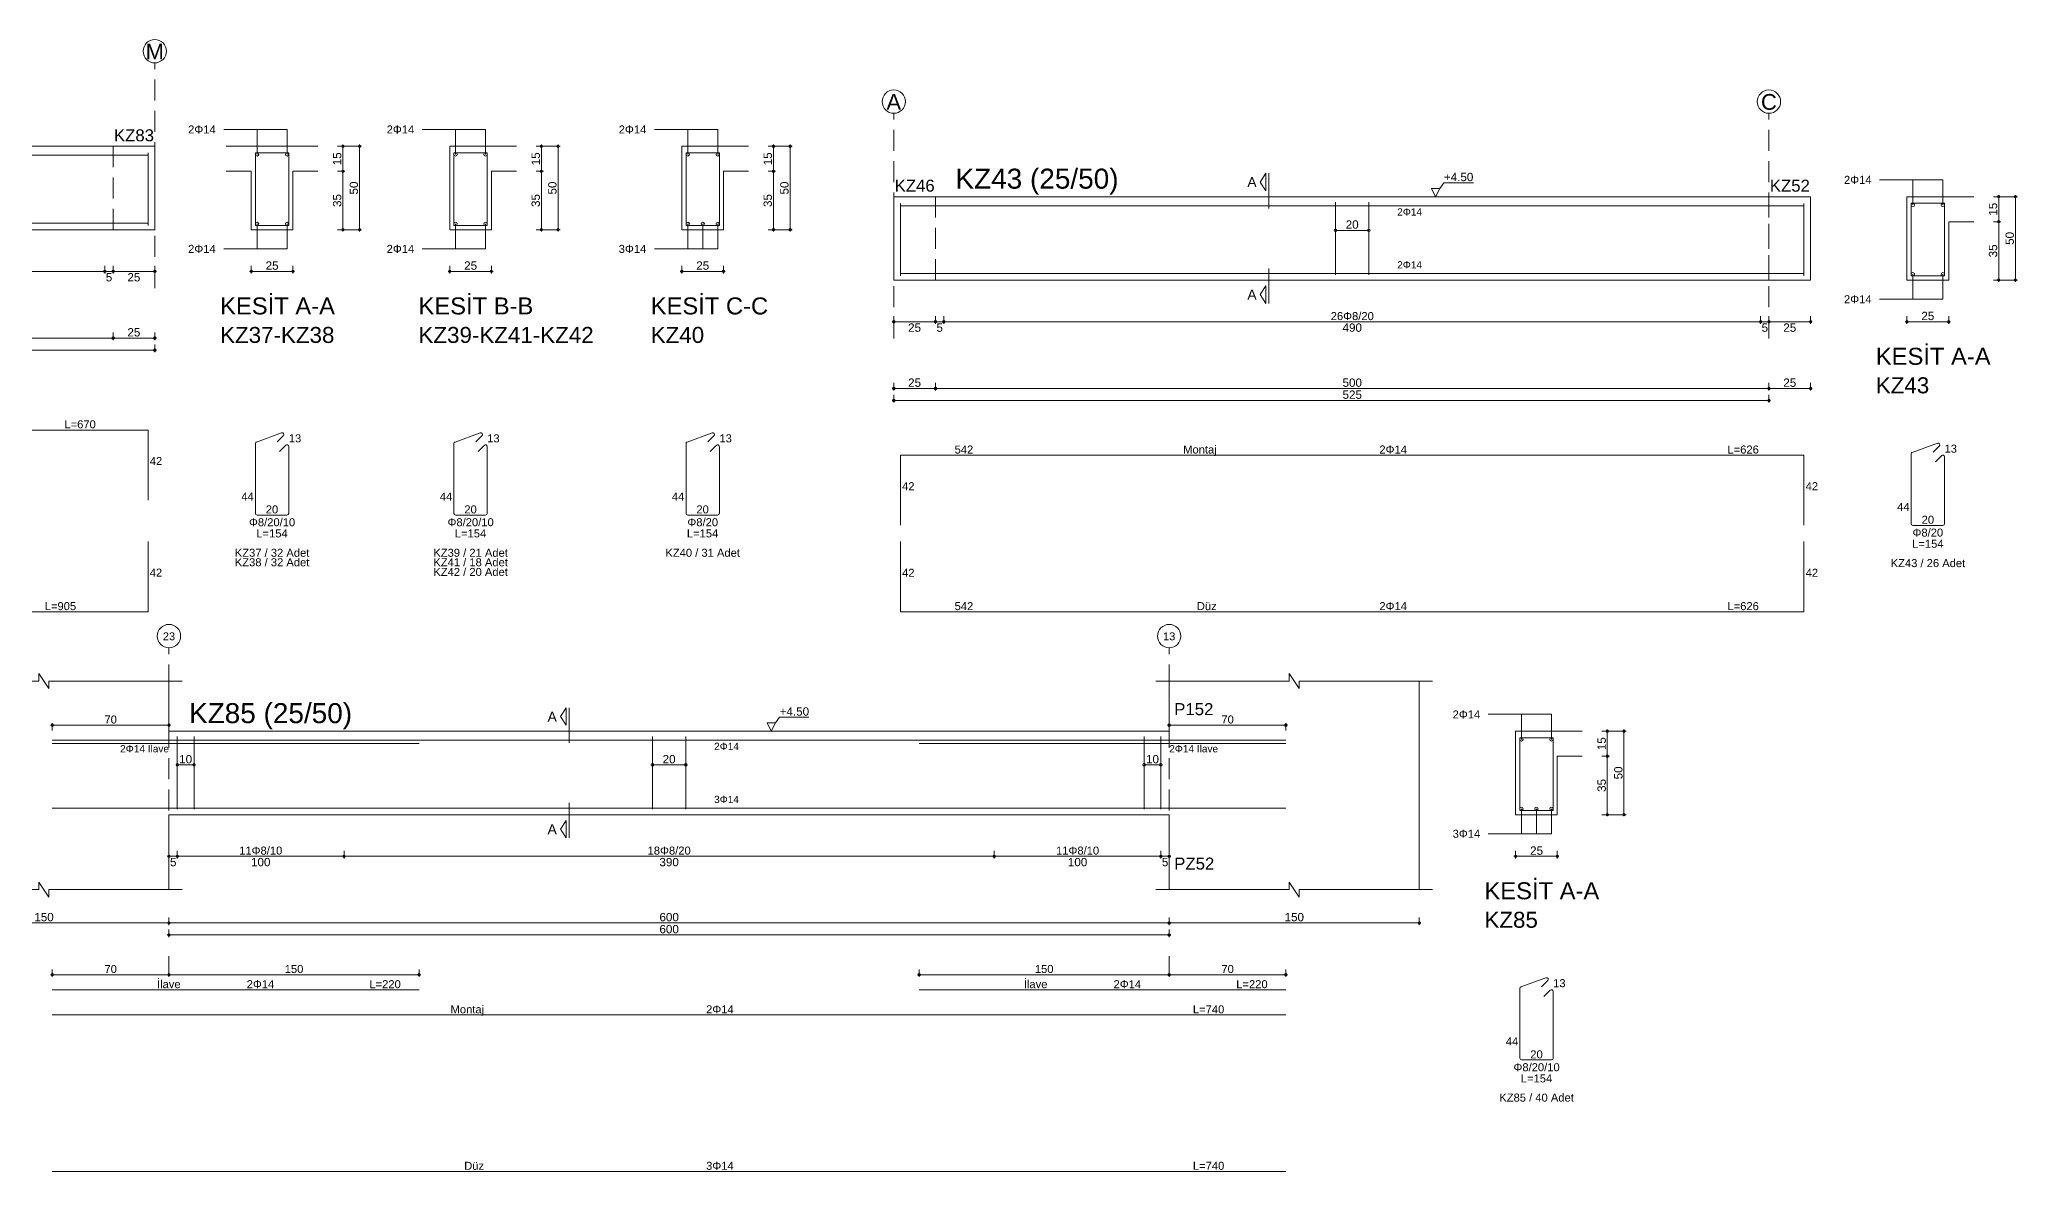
# Model space of a CAD drawing. Header units: millimetres. Extents: x 2232 to 85269, y -3593 to 5869.
# Drawn here: x 28420 to 30200, y -2563 to -1545 of the extents above; entities that cross this region are included whole.
import ezdxf

# ---------------------------------------------------------------- set-up
doc = ezdxf.new("R2010")
doc.units = ezdxf.units.MM
doc.linetypes.add('DASHDOT2', pattern=[12.7, 6.35, -3.175, 0, -3.175])
doc.linetypes.add('DASHED4', pattern=[18.75, 12.5, -6.25])
doc.layers.add('aks', color=251, linetype='DASHDOT2', lineweight=35)
for name, color, linetype in [('Donatı Topl. Uzun. Yazısı', 7, 'Continuous'), ('Donatı Uz. Yazısı', 7, 'Continuous'), ('Donatı Yazısı', 7, 'Continuous'), ('Donatı Çizgisi', 7, 'Continuous'), ('Kiriş', 7, 'Continuous'), ('Standart', 7, 'Continuous'), ('Ölçülendirme', 7, 'Continuous')]:
    doc.layers.add(name, color=color, linetype=linetype)
doc.styles.add('arial_1_18', font='arial.ttf', dxfattribs={"height": 0.2})

# ---------------------------------------------------------------- blocks, each defined once
blk = doc.blocks.new('IDE212Entity7297')
at = {"layer": 'aks', "color": 30, "linetype": 'DASHED4', "lineweight": 5}
blk.add_lwpolyline([(25291.6, 2031.9), (25291.6, 2166.9)], dxfattribs=at)
at = {"layer": 'aks', "color": 1, "linetype": 'Continuous', "lineweight": 5}
blk.add_circle((25291.6, 2173.9), 7, dxfattribs=at)
at = {"layer": 'Donatı Çizgisi', "color": 5, "linetype": 'Continuous', "lineweight": 5}
for points in [[(25287.6, 2069.5), (25287.6, 2112.9)], [(25352, 2069.4), (25352, 2113)], [(25352, 2113), (25372, 2113)], [(25372, 2069.4), (25372, 2113)], [(25471, 2069.4), (25471, 2113)], [(25471, 2113), (25491, 2113)], [(25491, 2069.4), (25491, 2113)], [(25610.3, 2069.4), (25610.3, 2113)], [(25610.3, 2113), (25630.3, 2113)], [(25630.3, 2069.4), (25630.3, 2113)], [(22560.6, 2111.5), (25287.6, 2111.5)], [(22560.6, 2070.9), (25287.6, 2070.9)], [(25352, 2069.4), (25372, 2069.4)], [(25471, 2069.4), (25491, 2069.4)], [(25610.3, 2069.4), (25630.3, 2069.4)], [(24660, 1946.8), (25287.6, 1946.8)], [(25287.6, 1904.8), (25287.6, 1946.8)], [(25352, 1896.8), (25352, 1938.7)], [(25352.6, 1939.6), (25367.6, 1945.1)], [(25365.1, 1939.8), (25368.7, 1943.4)], [(25366.4, 1933.9), (25370.2, 1937.7)], [(25372, 1896.8), (25372, 1936.9)], [(25471, 1896.8), (25471, 1938.7)], [(25471.7, 1939.6), (25486.7, 1945.1)], [(25484.2, 1939.8), (25487.8, 1943.4)], [(25485.5, 1933.9), (25489.3, 1937.7)], [(25491, 1896.8), (25491, 1936.9)], [(25610.3, 1896.8), (25610.3, 1938.7)], [(25610.9, 1939.6), (25625.9, 1945.1)], [(25623.4, 1939.8), (25627, 1943.4)], [(25624.7, 1933.9), (25628.5, 1937.7)], [(25630.3, 1896.8), (25630.3, 1936.9)], [(25353, 1895.8), (25370.9, 1895.8)], [(25472.1, 1895.8), (25490, 1895.8)], [(25611.3, 1895.8), (25629.2, 1895.8)], [(25287.6, 1837.8), (25287.6, 1879.9)], [(24424.6, 1837.8), (25287.6, 1837.8)]]:
    blk.add_lwpolyline(points, dxfattribs=at)
for centre in [(25353, 2112), (25371, 2112), (25472, 2112), (25490, 2112), (25611.3, 2112), (25629.3, 2112), (25353, 2070.4), (25371, 2070.4), (25472, 2070.4), (25490, 2070.4), (25611.3, 2070.4), (25620.3, 2070.4), (25629.3, 2070.4)]:
    blk.add_circle(centre, 1, dxfattribs=at)
for centre, start, end in [((25353, 1938.7), 110, 180), ((25368, 1944.1), 315, 110), ((25370.9, 1936.9), 0, 135), ((25472.1, 1938.7), 110, 180), ((25487.1, 1944.1), 315, 110), ((25490, 1936.9), 0, 135), ((25611.3, 1938.7), 110, 180), ((25626.3, 1944.1), 315, 110), ((25629.2, 1936.9), 0, 135), ((25353, 1896.8), 180, 270), ((25370.9, 1896.8), 270, 0), ((25472.1, 1896.8), 180, 270), ((25490, 1896.8), 270, 0), ((25611.3, 1896.8), 180, 270), ((25629.2, 1896.8), 270, 0)]:
    blk.add_arc(centre, 1.02, start, end, dxfattribs=at)
at = {"layer": 'Kiriş', "color": 1, "linetype": 'Continuous', "lineweight": 5}
for points in [[(23491.6, 2116.9), (25291.6, 2116.9)], [(25291.6, 2066.9), (25291.6, 2116.9)], [(25334.5, 2116.9), (25389.5, 2116.9)], [(25468.5, 2066.9), (25468.5, 2116.9)], [(25468.5, 2116.9), (25508.5, 2116.9)], [(25607.8, 2116.9), (25647.8, 2116.9)], [(25607.8, 2066.9), (25607.8, 2116.9)], [(25334.5, 2101.9), (25349.5, 2101.9)], [(25349.5, 2066.9), (25349.5, 2101.9)], [(25374.5, 2101.9), (25389.5, 2101.9)], [(25374.5, 2066.9), (25374.5, 2101.9)], [(25493.5, 2101.9), (25508.5, 2101.9)], [(25493.5, 2066.9), (25493.5, 2101.9)], [(25632.8, 2101.9), (25647.8, 2101.9)], [(25632.8, 2066.9), (25632.8, 2101.9)], [(23491.6, 2066.9), (25291.6, 2066.9)], [(25349.5, 2066.9), (25374.5, 2066.9)], [(25468.5, 2066.9), (25493.5, 2066.9)], [(25607.8, 2066.9), (25632.8, 2066.9)]]:
    blk.add_lwpolyline(points, dxfattribs=at)
at = {"layer": 'Kiriş', "color": 1, "linetype": 'DASHED4', "lineweight": 5}
for points in [[(25266.6, 2066.9), (25266.6, 2116.9)], [(25291.6, 2066.9), (25291.6, 2116.9)]]:
    blk.add_lwpolyline(points, dxfattribs=at)
at = {"layer": 'Ölçülendirme', "color": 1, "linetype": 'Continuous', "lineweight": 5}
for points in [[(25333, 2127), (25371, 2127)], [(25353, 2112), (25353, 2127)], [(25371, 2112), (25371, 2127)], [(25452, 2127), (25490, 2127)], [(25472, 2112), (25472, 2127)], [(25490, 2112), (25490, 2127)], [(25591.3, 2127), (25629.3, 2127)], [(25611.3, 2112), (25611.3, 2127)], [(25629.3, 2112), (25629.3, 2127)], [(25401.2, 2116.9), (25415.7, 2116.9)], [(25404.5, 2065.9), (25404.5, 2117.9)], [(25414.5, 2065.9), (25414.5, 2117.9)], [(25520.3, 2116.9), (25534.8, 2116.9)], [(25523.5, 2065.9), (25523.5, 2117.9)], [(25533.5, 2065.9), (25533.5, 2117.9)], [(25659.5, 2116.9), (25674, 2116.9)], [(25662.8, 2065.9), (25662.8, 2117.9)], [(25672.8, 2065.9), (25672.8, 2117.9)], [(25401.2, 2101.9), (25405.7, 2101.9)], [(25520.3, 2101.9), (25524.8, 2101.9)], [(25659.5, 2101.9), (25664, 2101.9)], [(25353, 2055.4), (25353, 2070.4)], [(25371, 2055.4), (25371, 2070.4)], [(25401.2, 2066.9), (25415.7, 2066.9)], [(25472, 2055.4), (25472, 2070.4)], [(25490, 2055.4), (25490, 2070.4)], [(25520.3, 2066.9), (25534.8, 2066.9)], [(25611.3, 2055.4), (25611.3, 2070.4)], [(25620.3, 2055.4), (25620.3, 2070.4)], [(25629.3, 2055.4), (25629.3, 2070.4)], [(25659.5, 2066.9), (25674, 2066.9)], [(25333, 2055.4), (25371, 2055.4)], [(25452, 2055.4), (25490, 2055.4)], [(25591.3, 2055.4), (25629.3, 2055.4)], [(23490.6, 2041.9), (25292.6, 2041.9)], [(25261.6, 2040.7), (25261.6, 2045.2)], [(25266.6, 2040.7), (25266.6, 2045.2)], [(25291.6, 2040.7), (25291.6, 2045.2)], [(25348.5, 2041.9), (25375.5, 2041.9)], [(25349.5, 2040.7), (25349.5, 2045.2)], [(25374.5, 2040.7), (25374.5, 2045.2)], [(25467.5, 2041.9), (25494.5, 2041.9)], [(25468.5, 2040.7), (25468.5, 2045.2)], [(25493.5, 2040.7), (25493.5, 2045.2)], [(25606.8, 2041.9), (25633.8, 2041.9)], [(25607.8, 2040.7), (25607.8, 2045.2)], [(25632.8, 2040.7), (25632.8, 2045.2)], [(25266.6, 2000.7), (25266.6, 2005.2)], [(25291.6, 2000.7), (25291.6, 2005.2)], [(22555.6, 2001.9), (25292.6, 2001.9)], [(22555.6, 1994.7), (25292.6, 1994.7)], [(25291.6, 1993.5), (25291.6, 1998)]]:
    blk.add_lwpolyline(points, dxfattribs=at)
for centre in [(25404.5, 2116.9), (25414.5, 2116.9), (25523.5, 2116.9), (25533.5, 2116.9), (25662.8, 2116.9), (25672.8, 2116.9), (25404.5, 2101.9), (25523.5, 2101.9), (25662.8, 2101.9), (25404.5, 2066.9), (25414.5, 2066.9), (25523.5, 2066.9), (25533.5, 2066.9), (25662.8, 2066.9), (25672.8, 2066.9), (25261.6, 2041.9), (25261.6, 2041.9), (25266.6, 2041.9), (25266.6, 2041.9), (25291.6, 2041.9), (25349.5, 2041.9), (25374.5, 2041.9), (25468.5, 2041.9), (25493.5, 2041.9), (25607.8, 2041.9), (25632.8, 2041.9), (25266.6, 2001.9), (25266.6, 2001.9), (25291.6, 2001.9), (25291.6, 1994.7)]:
    blk.add_circle(centre, 0.75, dxfattribs=at)
at = {"layer": 'aks', "color": 1, "linetype": 'Continuous', "lineweight": 5, "style": 'arial_1_18'}
blk.add_text('M', height=9.45, dxfattribs=at).set_placement((25286.1, 2169))
at = {"layer": 'Donatı Topl. Uzun. Yazısı', "color": 1, "linetype": 'Continuous', "lineweight": 5, "style": 'arial_1_18'}
for s, p in [('L=670', (25237.4, 1947.8)), ('L=154', (25352.5, 1882.4)), ('L=154', (25471.6, 1882.4)), ('L=154', (25610.8, 1882.4)), ('L=905', (25225.6, 1838.8))]:
    blk.add_text(s, height=4.8, dxfattribs=at).set_placement(p)
at = {"layer": 'Donatı Uz. Yazısı', "color": 1, "linetype": 'Continuous', "lineweight": 5, "style": 'arial_1_18'}
for s, p in [('13', (25372, 1939.4)), ('13', (25491, 1939.4)), ('13', (25630.3, 1939.4)), ('42', (25288.6, 1925.8)), ('44', (25343.5, 1904.5)), ('20', (25358.2, 1896.8)), ('44', (25462.6, 1904.5)), ('20', (25477.3, 1896.8)), ('44', (25601.8, 1904.5)), ('20', (25616.5, 1896.8)), ('42', (25288.6, 1858.9))]:
    blk.add_text(s, height=4.8, dxfattribs=at).set_placement(p)
at = {"layer": 'Donatı Yazısı', "color": 5, "linetype": 'Continuous', "lineweight": 5, "style": 'arial_1_18'}
for s, p in [('2Φ14', (25311.6, 2124.6)), ('2Φ14', (25430.7, 2124.6)), ('2Φ14', (25569.9, 2124.6)), ('2Φ14', (25311.6, 2053)), ('2Φ14', (25430.7, 2053)), ('3Φ14', (25569.9, 2053)), ('Φ8/20/10', (25348.1, 1889.1)), ('Φ8/20/10', (25467.2, 1889.1)), ('Φ8/20', (25611.1, 1889.1)), ('KZ37 / 32 Adet', (25339.6, 1870.8)), ('KZ39 / 21 Adet', (25458.7, 1870.8)), ('KZ40 / 31 Adet', (25597.9, 1870.8)), ('KZ38 / 32 Adet', (25339.6, 1865.1)), ('KZ41 / 18 Adet', (25458.7, 1865.1)), ('KZ42 / 20 Adet', (25458.7, 1859.3))]:
    blk.add_text(s, height=4.8, dxfattribs=at).set_placement(p)
at = {"layer": 'Kiriş', "color": 1, "linetype": 'Continuous', "lineweight": 5, "style": 'arial_1_18'}
for s, height, p in [('KZ83', 7.2, (25267.1, 2119.9)), ('KESİT A-A', 10.2, (25330.8, 2016.1)), ('KESİT B-B', 10.2, (25449.8, 2016.1)), ('KESİT C-C', 10.2, (25589.1, 2016.1)), ('KZ37-KZ38', 9.6, (25330.8, 1999)), ('KZ39-KZ41-KZ42', 9.6, (25449.8, 1999)), ('KZ40', 9.6, (25589.1, 1999))]:
    blk.add_text(s, height=height, dxfattribs=at).set_placement(p)
at = {"layer": 'Ölçülendirme', "color": 1, "linetype": 'Continuous', "lineweight": 5, "style": 'arial_1_18'}
for s, p in [('15', (25403.5, 2105.5)), ('15', (25522.6, 2105.5)), ('15', (25661.8, 2105.5)), ('50', (25413.5, 2088)), ('50', (25532.6, 2088)), ('50', (25671.8, 2088)), ('35', (25403.5, 2080.5)), ('35', (25522.6, 2080.5)), ('35', (25661.8, 2080.5))]:
    blk.add_text(s, height=5, rotation=90, dxfattribs=at).set_placement(p)
for s, p in [('5', (25262.2, 2035.9)), ('25', (25275.2, 2035.9)), ('25', (25358.1, 2042.9)), ('25', (25477.2, 2042.9)), ('25', (25616.4, 2042.9)), ('25', (25275.2, 2002.9))]:
    blk.add_text(s, height=5, dxfattribs=at).set_placement(p)
blk = doc.blocks.new('IDE212Entity7298')
at = {"layer": 'aks', "color": 30, "linetype": 'DASHED4', "lineweight": 5}
for points in [[(25734.9, 2001.7), (25734.9, 2136.7)], [(26259.9, 2001.7), (26259.9, 2136.7)]]:
    blk.add_lwpolyline(points, dxfattribs=at)
at = {"layer": 'aks', "color": 1, "linetype": 'Continuous', "lineweight": 5}
for centre in [(25734.9, 2143.7), (26259.9, 2143.7)]:
    blk.add_circle(centre, 7, dxfattribs=at)
at = {"layer": 'Donatı Çizgisi', "color": 5, "linetype": 'Continuous', "lineweight": 5}
for points in [[(25738.9, 2039.3), (25738.9, 2082.7)], [(25738.9, 2081.3), (26280.9, 2081.3)], [(25999.9, 2039.9), (25999.9, 2083.5)], [(26019.9, 2039.9), (26019.9, 2083.5)], [(26280.9, 2039.3), (26280.9, 2082.7)], [(26345.2, 2039.2), (26345.2, 2082.8)], [(26345.2, 2082.8), (26365.2, 2082.8)], [(26365.2, 2039.2), (26365.2, 2082.8)], [(25738.9, 2040.7), (26280.9, 2040.7)], [(26345.2, 2039.2), (26365.2, 2039.2)], [(26345.9, 1933.4), (26360.9, 1938.9)], [(26358.3, 1933.6), (26362, 1937.2)], [(25738.9, 1889.7), (25738.9, 1931.7)], [(25738.9, 1931.7), (26280.9, 1931.7)], [(26280.9, 1889.7), (26280.9, 1931.7)], [(26345.2, 1890.6), (26345.2, 1932.5)], [(26359.7, 1927.7), (26363.5, 1931.5)], [(26365.2, 1890.6), (26365.2, 1930.7)], [(26346.2, 1889.6), (26364.2, 1889.6)], [(25738.9, 1837.8), (25738.9, 1879.9)], [(26280.9, 1837.8), (26280.9, 1879.9)], [(25738.9, 1837.8), (26280.9, 1837.8)]]:
    blk.add_lwpolyline(points, dxfattribs=at)
for centre in [(26346.2, 2081.8), (26364.2, 2081.8), (26346.2, 2040.2), (26364.2, 2040.2)]:
    blk.add_circle(centre, 1, dxfattribs=at)
for centre, start, end in [((26361.3, 1937.9), 315, 110), ((26346.2, 1932.5), 110, 180), ((26364.2, 1930.7), 0, 135), ((26346.2, 1890.6), 180, 270), ((26364.2, 1890.6), 270, 0)]:
    blk.add_arc(centre, 1.02, start, end, dxfattribs=at)
at = {"layer": 'Kiriş', "color": 1, "linetype": 'DASHED4', "lineweight": 5}
for points in [[(25734.9, 2036.7), (25734.9, 2086.7)], [(25759.9, 2036.7), (25759.9, 2086.7)], [(26259.9, 2036.7), (26259.9, 2086.7)], [(26284.9, 2036.7), (26284.9, 2086.7)]]:
    blk.add_lwpolyline(points, dxfattribs=at)
at = {"layer": 'Kiriş', "color": 1, "linetype": 'Continuous', "lineweight": 5}
for points in [[(25734.9, 2086.7), (26284.9, 2086.7)], [(25734.9, 2036.7), (25734.9, 2086.7)], [(26284.9, 2036.7), (26284.9, 2086.7)], [(26342.7, 2036.7), (26342.7, 2086.7)], [(26342.7, 2086.7), (26382.7, 2086.7)], [(26367.7, 2071.7), (26382.7, 2071.7)], [(26367.7, 2036.7), (26367.7, 2071.7)], [(25734.9, 2036.7), (26284.9, 2036.7)], [(26342.7, 2036.7), (26367.7, 2036.7)]]:
    blk.add_lwpolyline(points, dxfattribs=at)
at = {"layer": 'Ölçülendirme', "color": 1, "linetype": 'Continuous', "lineweight": 5}
for points in [[(25954.6, 2095.5), (25958.1, 2100.7)], [(25958.1, 2090.2), (25958.1, 2100.7)], [(25959.9, 2079.7), (25959.9, 2100.7)], [(25958.1, 2090.2), (25954.6, 2095.5)], [(26059.9, 2086.7), (26057.4, 2091.7)], [(26057.4, 2091.7), (26062.4, 2091.7)], [(26062.4, 2091.7), (26059.9, 2086.7)], [(26062.4, 2091.7), (26064.9, 2095)], [(26064.9, 2095), (26082.6, 2095)], [(26326.2, 2096.8), (26364.2, 2096.8)], [(26346.2, 2081.8), (26346.2, 2096.8)], [(26364.2, 2081.8), (26364.2, 2096.8)], [(26059.9, 2086.7), (26059.9, 2086.7)], [(26394.5, 2086.7), (26409, 2086.7)], [(26397.7, 2035.7), (26397.7, 2087.7)], [(26407.7, 2035.7), (26407.7, 2087.7)], [(25999.9, 2066.5), (26019.9, 2066.5)], [(26394.5, 2071.7), (26399, 2071.7)], [(25959.9, 2022.7), (25959.9, 2043.7)], [(25954.6, 2028), (25958.1, 2033.2)], [(25958.1, 2022.7), (25958.1, 2033.2)], [(26346.2, 2025.2), (26346.2, 2040.2)], [(26364.2, 2025.2), (26364.2, 2040.2)], [(26394.5, 2036.7), (26409, 2036.7)], [(25958.1, 2022.7), (25954.6, 2028)], [(26326.2, 2025.2), (26364.2, 2025.2)], [(25733.9, 2011.7), (26285.9, 2011.7)], [(25734.9, 2010.5), (25734.9, 2015)], [(25759.9, 2010.5), (25759.9, 2015)], [(25764.9, 2010.5), (25764.9, 2015)], [(26254.9, 2010.5), (26254.9, 2015)], [(26259.9, 2010.5), (26259.9, 2015)], [(26284.9, 2010.5), (26284.9, 2015)], [(26341.7, 2011.7), (26368.7, 2011.7)], [(26342.7, 2010.5), (26342.7, 2015)], [(26367.7, 2010.5), (26367.7, 2015)], [(25733.9, 1971.7), (26285.9, 1971.7)], [(25734.9, 1970.5), (25734.9, 1975)], [(25759.9, 1970.5), (25759.9, 1975)], [(26259.9, 1970.5), (26259.9, 1975)], [(26284.9, 1970.5), (26284.9, 1975)], [(25733.9, 1964.5), (26260.9, 1964.5)], [(25734.9, 1963.3), (25734.9, 1967.8)], [(26259.9, 1963.3), (26259.9, 1967.8)]]:
    blk.add_lwpolyline(points, dxfattribs=at)
for centre in [(26397.7, 2086.7), (26407.7, 2086.7), (25999.9, 2066.5), (26019.9, 2066.5), (26397.7, 2071.7), (26397.7, 2036.7), (26407.7, 2036.7), (25734.9, 2011.7), (25759.9, 2011.7), (25759.9, 2011.7), (25764.9, 2011.7), (25764.9, 2011.7), (26254.9, 2011.7), (26254.9, 2011.7), (26259.9, 2011.7), (26259.9, 2011.7), (26284.9, 2011.7), (26342.7, 2011.7), (26367.7, 2011.7), (25734.9, 1971.7), (25759.9, 1971.7), (25759.9, 1971.7), (26259.9, 1971.7), (26259.9, 1971.7), (26284.9, 1971.7), (25734.9, 1964.5), (26259.9, 1964.5)]:
    blk.add_circle(centre, 0.75, dxfattribs=at)
at = {"layer": 'aks', "color": 1, "linetype": 'Continuous', "lineweight": 5, "style": 'arial_1_18'}
for s, p in [('A', (25730.5, 2138.8)), ('C', (26255.1, 2138.8))]:
    blk.add_text(s, height=9.45, dxfattribs=at).set_placement(p)
at = {"layer": 'Donatı Topl. Uzun. Yazısı', "color": 1, "linetype": 'Continuous', "lineweight": 5, "style": 'arial_1_18'}
for s, p in [('L=626', (26235, 1932.7)), ('L=154', (26345.8, 1876.2)), ('L=626', (26235, 1838.8))]:
    blk.add_text(s, height=4.8, dxfattribs=at).set_placement(p)
at = {"layer": 'Donatı Uz. Yazısı', "color": 1, "linetype": 'Continuous', "lineweight": 5, "style": 'arial_1_18'}
for s, p in [('542', (25771.4, 1932.7)), ('13', (26365.2, 1933.2)), ('42', (25739.9, 1910.7)), ('42', (26281.9, 1910.7)), ('44', (26336.8, 1898.3)), ('20', (26351.5, 1890.6)), ('42', (25739.9, 1858.8)), ('42', (26281.9, 1858.8)), ('542', (25771.4, 1838.8))]:
    blk.add_text(s, height=4.8, dxfattribs=at).set_placement(p)
at = {"layer": 'Donatı Yazısı', "color": 5, "linetype": 'Continuous', "lineweight": 5, "style": 'arial_1_18'}
for s, p in [('2Φ14', (26304.9, 2094.4)), ('2Φ14', (26304.9, 2022.8)), ('2Φ14', (26026.2, 1932.7)), ('Φ8/20', (26346, 1882.9)), ('KZ43 / 26 Adet', (26332.9, 1864.6)), ('2Φ14', (26026.2, 1838.8))]:
    blk.add_text(s, height=4.8, dxfattribs=at).set_placement(p)
for p in [(26036.9, 2075.4), (26036.9, 2043.7)]:
    blk.add_text('2Φ14', height=4.32, rotation=360, dxfattribs=at).set_placement(p)
at = {"layer": 'Donatı Yazısı', "color": 1, "linetype": 'Continuous', "lineweight": 5, "style": 'arial_1_18'}
for s, p in [('Montaj', (25908.5, 1932.7)), ('Düz', (25916.7, 1838.8))]:
    blk.add_text(s, height=4.8, dxfattribs=at).set_placement(p)
at = {"layer": 'Kiriş', "color": 1, "linetype": 'Continuous', "lineweight": 5, "style": 'arial_1_18'}
for s, height, p in [('KZ43 (25/50)', 12, (25771.9, 2091.5)), ('KZ46', 7.2, (25735.4, 2089.7)), ('KZ52', 7.2, (26260.4, 2089.7)), ('KESİT A-A', 10.2, (26324, 1985.9)), ('KZ43', 9.6, (26324, 1968.8))]:
    blk.add_text(s, height=height, dxfattribs=at).set_placement(p)
at = {"layer": 'Ölçülendirme', "color": 1, "linetype": 'Continuous', "lineweight": 5, "style": 'arial_1_18'}
for s, height, p in [('+4.50', 5, (26064.9, 2096)), ('A', 5.95, (25947, 2092.5)), ('A', 5.95, (25947, 2025)), ('25', 5, (26351.3, 2012.7)), ('25', 5, (25743.5, 2005.7)), ('5', 5, (25760.5, 2005.7)), ('490', 5, (26004.1, 2005.7)), ('5', 5, (26255.5, 2005.7)), ('25', 5, (26268.5, 2005.7)), ('25', 5, (25743.5, 1972.7)), ('500', 5, (26004.1, 1972.7)), ('525', 5, (26004.1, 1965.5)), ('25', 5, (26268.5, 1972.7))]:
    blk.add_text(s, height=height, dxfattribs=at).set_placement(p)
for s, rotation, p in [('15', 90, (26396.8, 2075.3)), ('20', 360, (26006, 2067.5)), ('50', 90, (26406.8, 2057.8)), ('35', 90, (26396.8, 2050.3))]:
    blk.add_text(s, height=5, rotation=rotation, dxfattribs=at).set_placement(p)
at = {"layer": 'Ölçülendirme', "color": 5, "linetype": 'Continuous', "lineweight": 5, "style": 'arial_1_18'}
blk.add_text('26Φ8/20', height=4.8, dxfattribs=at).set_placement((25997, 2012.7))
blk = doc.blocks.new('IDE212Entity7334')
at = {"layer": 'aks', "color": 30, "linetype": 'DASHED4', "lineweight": 5}
for points in [[(25932.2, 1648.7), (25932.2, 1783.7)], [(26532.2, 1648.7), (26532.2, 1783.7)], [(25932.2, 1587.7), (25932.2, 1598.7)], [(26532.2, 1587.7), (26532.2, 1598.7)]]:
    blk.add_lwpolyline(points, dxfattribs=at)
at = {"layer": 'aks', "color": 1, "linetype": 'Continuous', "lineweight": 5}
for centre in [(25932.2, 1790.7), (26532.2, 1790.7)]:
    blk.add_circle(centre, 7, dxfattribs=at)
at = {"layer": 'Donatı Çizgisi', "color": 5, "linetype": 'Continuous', "lineweight": 5}
for points in [[(25862.2, 1728.3), (26602.2, 1728.3)], [(25862.2, 1726.3), (26082.2, 1726.3)], [(25937.2, 1686.9), (25937.2, 1730.5)], [(25947.2, 1686.9), (25947.2, 1730.5)], [(26222.2, 1686.9), (26222.2, 1730.5)], [(26242.2, 1686.9), (26242.2, 1730.5)], [(26382.2, 1726.3), (26602.2, 1726.3)], [(26517.2, 1686.9), (26517.2, 1730.5)], [(26527.2, 1686.9), (26527.2, 1730.5)], [(26742.5, 1686.2), (26742.5, 1729.8)], [(26742.5, 1729.8), (26762.5, 1729.8)], [(26762.5, 1686.2), (26762.5, 1729.8)], [(25862.2, 1687.6), (26602.2, 1687.6)], [(26742.5, 1686.2), (26762.5, 1686.2)], [(25862.2, 1578.7), (26082.2, 1578.7)], [(26382.2, 1578.7), (26602.2, 1578.7)], [(26742.5, 1537.6), (26742.5, 1579.4)], [(26743.2, 1580.4), (26758.2, 1585.9)], [(26755.6, 1580.5), (26759.3, 1584.2)], [(26757, 1574.6), (26760.8, 1578.4)], [(26762.5, 1537.6), (26762.5, 1577.7)], [(25862.2, 1563.6), (26602.2, 1563.6)], [(26743.6, 1536.6), (26761.5, 1536.6)], [(25862.2, 1469.7), (26602.2, 1469.7)]]:
    blk.add_lwpolyline(points, dxfattribs=at)
for centre in [(26743.5, 1728.8), (26761.5, 1728.8), (26743.5, 1687.2), (26752.5, 1687.2), (26761.5, 1687.2)]:
    blk.add_circle(centre, 1, dxfattribs=at)
for centre, start, end in [((26743.6, 1579.4), 110, 180), ((26758.6, 1584.9), 315, 110), ((26761.5, 1577.7), 0, 135), ((26743.6, 1537.6), 180, 270), ((26761.5, 1537.6), 270, 0)]:
    blk.add_arc(centre, 1.02, start, end, dxfattribs=at)
at = {"layer": 'Kiriş', "color": 1, "linetype": 'Continuous', "lineweight": 5}
for points in [[(25854.2, 1763.7), (25854.2, 1768.2)], [(25860.2, 1759.2), (25854.2, 1768.2)], [(26604.2, 1763.7), (26604.2, 1768.2)], [(26610.2, 1759.2), (26604.2, 1768.2)], [(25774.2, 1763.7), (25854.2, 1763.7)], [(25782.2, 1638.7), (25782.2, 1763.7)], [(25860.2, 1759.2), (25860.2, 1763.7)], [(25860.2, 1763.7), (25940.2, 1763.7)], [(25932.2, 1733.7), (25932.2, 1763.7)], [(26524.2, 1763.7), (26604.2, 1763.7)], [(26532.2, 1733.7), (26532.2, 1763.7)], [(26610.2, 1763.7), (26690.2, 1763.7)], [(26610.2, 1759.2), (26610.2, 1763.7)], [(26682.2, 1638.7), (26682.2, 1763.7)], [(25932.2, 1733.7), (26532.2, 1733.7)], [(26740, 1683.6), (26740, 1733.7)], [(26740, 1733.7), (26780, 1733.7)], [(26765, 1718.7), (26780, 1718.7)], [(26765, 1683.6), (26765, 1718.7)], [(25932.2, 1683.6), (26532.2, 1683.6)], [(25932.2, 1638.7), (25932.2, 1683.6)], [(26532.2, 1638.7), (26532.2, 1683.6)], [(26740, 1683.6), (26765, 1683.6)], [(25774.2, 1638.7), (25854.2, 1638.7)], [(25860.2, 1634.2), (25854.2, 1643.2)], [(25854.2, 1638.7), (25854.2, 1643.2)], [(25860.2, 1638.7), (25940.2, 1638.7)], [(25860.2, 1634.2), (25860.2, 1638.7)], [(26524.2, 1638.7), (26604.2, 1638.7)], [(26610.2, 1634.2), (26604.2, 1643.2)], [(26604.2, 1638.7), (26604.2, 1643.2)], [(26610.2, 1638.7), (26690.2, 1638.7)], [(26610.2, 1634.2), (26610.2, 1638.7)]]:
    blk.add_lwpolyline(points, dxfattribs=at)
at = {"layer": 'Ölçülendirme', "color": 1, "linetype": 'Continuous', "lineweight": 5}
for points in [[(26167, 1742.4), (26170.5, 1747.7)], [(26170.5, 1737.2), (26170.5, 1747.7)], [(26172.2, 1726.7), (26172.2, 1747.7)], [(25861.2, 1737.3), (25933.2, 1737.3)], [(25862.2, 1734), (25862.2, 1738.5)], [(25932.2, 1734), (25932.2, 1738.5)], [(26170.5, 1737.2), (26167, 1742.4)], [(26293.5, 1733.7), (26291, 1738.7)], [(26291, 1738.7), (26296, 1738.7)], [(26296, 1738.7), (26293.5, 1733.7)], [(26293.5, 1733.7), (26293.5, 1733.7)], [(26296, 1738.7), (26298.5, 1742)], [(26298.5, 1742), (26316.1, 1742)], [(26531.2, 1737.3), (26603.2, 1737.3)], [(26532.2, 1734), (26532.2, 1738.5)], [(26602.2, 1734), (26602.2, 1738.5)], [(26723.5, 1743.8), (26761.5, 1743.8)], [(26743.5, 1728.8), (26743.5, 1743.8)], [(26761.5, 1728.8), (26761.5, 1743.8)], [(26791.8, 1733.7), (26806.3, 1733.7)], [(26795, 1682.7), (26795, 1734.7)], [(26805, 1682.7), (26805, 1734.7)], [(25937.2, 1713.5), (25947.2, 1713.5)], [(26222.2, 1713.5), (26242.2, 1713.5)], [(26517.2, 1713.5), (26527.2, 1713.5)], [(26791.8, 1718.7), (26796.3, 1718.7)], [(26172.2, 1669.7), (26172.2, 1690.7)], [(26743.5, 1672.2), (26743.5, 1687.2)], [(26752.5, 1672.2), (26752.5, 1687.2)], [(26761.5, 1672.2), (26761.5, 1687.2)], [(26167, 1674.9), (26170.5, 1680.2)], [(26170.5, 1669.7), (26167, 1674.9)], [(26170.5, 1669.7), (26170.5, 1680.2)], [(26791.8, 1683.6), (26806.3, 1683.6)], [(25932.2, 1657.4), (25932.2, 1661.9)], [(25937.2, 1657.4), (25937.2, 1661.9)], [(26037.2, 1657.4), (26037.2, 1661.9)], [(26427.2, 1657.4), (26427.2, 1661.9)], [(26527.2, 1657.4), (26527.2, 1661.9)], [(26532.2, 1657.4), (26532.2, 1661.9)], [(26723.5, 1672.2), (26761.5, 1672.2)], [(26740, 1657.4), (26740, 1661.9)], [(26765, 1657.4), (26765, 1661.9)], [(25931.2, 1658.7), (26533.2, 1658.7)], [(26739, 1658.7), (26766, 1658.7)], [(25781.2, 1618.7), (26683.2, 1618.7)], [(25782.2, 1617.4), (25782.2, 1621.9)], [(25932.2, 1617.4), (25932.2, 1621.9)], [(25932.2, 1610.2), (25932.2, 1614.7)], [(26532.2, 1617.4), (26532.2, 1621.9)], [(26532.2, 1610.2), (26532.2, 1614.7)], [(26682.2, 1617.4), (26682.2, 1621.9)], [(25931.2, 1611.5), (26533.2, 1611.5)], [(25862.2, 1586.4), (25862.2, 1590.9)], [(25932.2, 1586.4), (25932.2, 1590.9)], [(25932.2, 1586.4), (25932.2, 1590.9)], [(26082.2, 1586.4), (26082.2, 1590.9)], [(26382.2, 1586.4), (26382.2, 1590.9)], [(26532.2, 1586.4), (26532.2, 1590.9)], [(26532.2, 1586.4), (26532.2, 1590.9)], [(26602.2, 1586.4), (26602.2, 1590.9)], [(25861.2, 1587.7), (25933.2, 1587.7)], [(25931.2, 1587.7), (26083.2, 1587.7)], [(26381.2, 1587.7), (26533.2, 1587.7)], [(26531.2, 1587.7), (26603.2, 1587.7)]]:
    blk.add_lwpolyline(points, dxfattribs=at)
for centre in [(25862.2, 1737.3), (25932.2, 1737.3), (26532.2, 1737.3), (26602.2, 1737.3), (26795, 1733.7), (26805, 1733.7), (25937.2, 1713.5), (25947.2, 1713.5), (26222.2, 1713.5), (26242.2, 1713.5), (26517.2, 1713.5), (26527.2, 1713.5), (26795, 1718.7), (26795, 1683.6), (26805, 1683.6), (25932.2, 1658.7), (25937.2, 1658.7), (25937.2, 1658.7), (26037.2, 1658.7), (26037.2, 1658.7), (26427.2, 1658.7), (26427.2, 1658.7), (26527.2, 1658.7), (26527.2, 1658.7), (26532.2, 1658.7), (26740, 1658.7), (26765, 1658.7), (25782.2, 1618.7), (25932.2, 1618.7), (25932.2, 1618.7), (26532.2, 1618.7), (26532.2, 1618.7), (26682.2, 1618.7), (25932.2, 1611.5), (26532.2, 1611.5), (25862.2, 1587.7), (25932.2, 1587.7), (25932.2, 1587.7), (26082.2, 1587.7), (26382.2, 1587.7), (26532.2, 1587.7), (26532.2, 1587.7), (26602.2, 1587.7)]:
    blk.add_circle(centre, 0.75, dxfattribs=at)
at = {"layer": 'aks', "color": 1, "linetype": 'Continuous', "lineweight": 5, "style": 'arial_1_18'}
for s, p in [('23', (25928.5, 1788.2)), ('13', (26528.5, 1788.2))]:
    blk.add_text(s, height=4.73, dxfattribs=at).set_placement(p)
at = {"layer": 'Donatı Topl. Uzun. Yazısı', "color": 1, "linetype": 'Continuous', "lineweight": 5, "style": 'arial_1_18'}
for s, p in [('L=220', (26052.4, 1579.6)), ('L=220', (26572.4, 1579.6)), ('L=740', (26546.4, 1564.5)), ('L=154', (26743.1, 1523.1)), ('L=740', (26546.4, 1470.7))]:
    blk.add_text(s, height=4.8, dxfattribs=at).set_placement(p)
at = {"layer": 'Donatı Uz. Yazısı', "color": 1, "linetype": 'Continuous', "lineweight": 5, "style": 'arial_1_18'}
for s, p in [('13', (26762.5, 1580.2)), ('44', (26734.1, 1545.3)), ('20', (26748.8, 1537.5))]:
    blk.add_text(s, height=4.8, dxfattribs=at).set_placement(p)
at = {"layer": 'Donatı Yazısı', "color": 5, "linetype": 'Continuous', "lineweight": 5, "style": 'arial_1_18'}
for s, height, p in [('2Φ14', 4.8, (26702.2, 1741.3)), ('2Φ14 İlave', 4.32, (25902.9, 1721)), ('2Φ14 İlave', 4.32, (26532.2, 1721)), ('3Φ14', 4.8, (26702.2, 1669.8)), ('2Φ14', 4.8, (25978.8, 1579.6)), ('2Φ14', 4.8, (26498.8, 1579.6)), ('2Φ14', 4.8, (26254.4, 1564.5)), ('Φ8/20/10', 4.8, (26738.7, 1529.8)), ('KZ85 / 40 Adet', 4.8, (26730.2, 1511.6)), ('3Φ14', 4.8, (26254.4, 1470.7))]:
    blk.add_text(s, height=height, dxfattribs=at).set_placement(p)
for s, p in [('2Φ14', (26259.2, 1722.4)), ('3Φ14', (26259.2, 1690.6))]:
    blk.add_text(s, height=4.32, rotation=360, dxfattribs=at).set_placement(p)
at = {"layer": 'Donatı Yazısı', "color": 1, "linetype": 'Continuous', "lineweight": 5, "style": 'arial_1_18'}
for s, p in [('İlave', (25925, 1579.6)), ('İlave', (26445, 1579.6)), ('Montaj', (26101.1, 1564.5)), ('Düz', (26109.3, 1470.7))]:
    blk.add_text(s, height=4.8, dxfattribs=at).set_placement(p)
at = {"layer": 'Kiriş', "color": 1, "linetype": 'Continuous', "lineweight": 5, "style": 'arial_1_18'}
for s, height, p in [('P151', 7.2, (25785.2, 1743.3)), ('KZ85 (25/50)', 12, (25944.2, 1738.5)), ('P152', 7.2, (26535.2, 1743.3)), ('PZ51', 7.2, (25785.2, 1650.7)), ('PZ52', 7.2, (26535.2, 1650.7)), ('KESİT A-A', 10.2, (26721.3, 1632.9)), ('KZ85', 9.6, (26721.3, 1615.8))]:
    blk.add_text(s, height=height, dxfattribs=at).set_placement(p)
at = {"layer": 'Ölçülendirme', "color": 1, "linetype": 'Continuous', "lineweight": 5, "style": 'arial_1_18'}
for s, height, p in [('A', 5.95, (26159.3, 1739.4)), ('+4.50', 5, (26298.5, 1743)), ('70', 4.8, (25893.5, 1738.3)), ('70', 4.8, (26563.5, 1738.3)), ('A', 5.95, (26159.3, 1671.9)), ('25', 5, (26748.7, 1659.6)), ('5', 5, (25932.8, 1652.7)), ('100', 5, (25981.4, 1652.7)), ('390', 5, (26226.4, 1652.7)), ('100', 5, (26471.4, 1652.7)), ('5', 5, (26527.8, 1652.7)), ('150', 5, (25851.4, 1619.7)), ('600', 5, (26226.4, 1619.7)), ('600', 5, (26226.4, 1612.5)), ('150', 5, (26601.4, 1619.7))]:
    blk.add_text(s, height=height, dxfattribs=at).set_placement(p)
for s, rotation, p in [('15', 90, (26794.1, 1722.3)), ('10', 360, (25938.3, 1714.4)), ('20', 360, (26228.3, 1714.4)), ('10', 360, (26518.3, 1714.4)), ('50', 90, (26804.1, 1704.8)), ('35', 90, (26794.1, 1697.3))]:
    blk.add_text(s, height=5, rotation=rotation, dxfattribs=at).set_placement(p)
at = {"layer": 'Ölçülendirme', "color": 5, "linetype": 'Continuous', "lineweight": 5, "style": 'arial_1_18'}
for s, p in [('11Φ8/10', (25974.3, 1659.7)), ('18Φ8/20', (26219.3, 1659.7)), ('11Φ8/10', (26464.3, 1659.7)), ('70', (25893.5, 1588.7)), ('150', (26001.6, 1588.7)), ('150', (26451.6, 1588.7)), ('70', (26563.5, 1588.7))]:
    blk.add_text(s, height=4.8, dxfattribs=at).set_placement(p)

msp = doc.modelspace()

# ---------------------------------------------------------------- block references
at = {"layer": 'Standart', "xscale": 1.5, "yscale": 1.5, "zscale": 1.5}
for name, p in [('IDE212Entity7297', (-9413.9, -4816.6)), ('IDE212Entity7298', (-9413.9, -4816.6)), ('IDE212Entity7334', (-10362, -4767.8))]:
    msp.add_blockref(name, p, dxfattribs=at)

doc.saveas('drawing.dxf')
